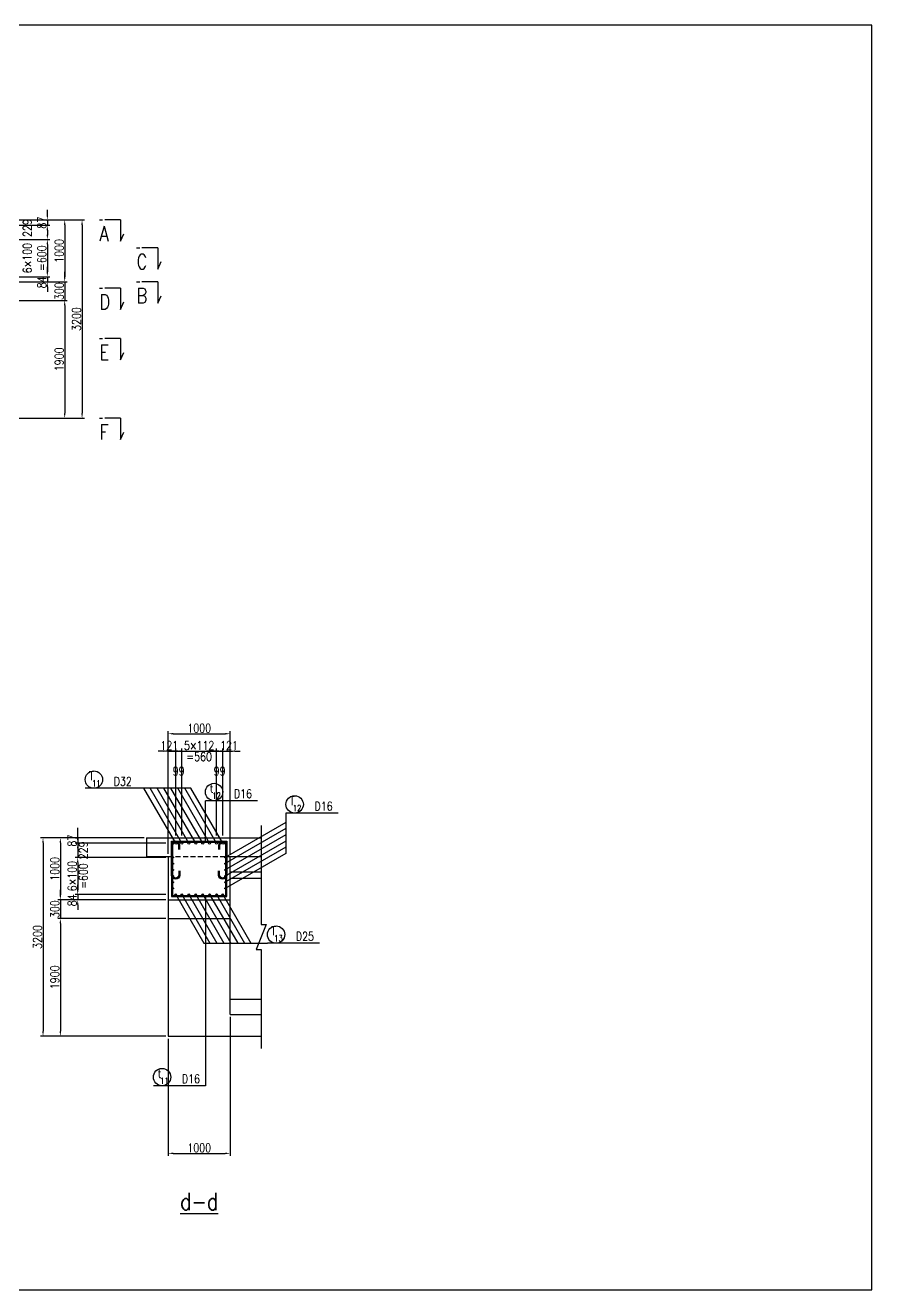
# Model space of a CAD drawing. Header units: millimetres. Extents: x -41433 to 131500, y -94900 to 39745.
# Drawn here: x 17844 to 31500, y -39900 to -19500 of the extents above; entities that cross this region are included whole.
import ezdxf
from ezdxf.enums import TextEntityAlignment as Align

# ---------------------------------------------------------------- set-up
doc = ezdxf.new("R2010")
doc.units = ezdxf.units.MM
doc.header["$LTSCALE"] = 160
doc.header["$MEASUREMENT"] = 0
doc.linetypes.add('DASHED', pattern=[0.75, 0.5, -0.25])
doc.layers.get('0').update_dxf_attribs({"linetype": 'CONTINUOUS'})
doc.layers.get('DEFPOINTS').update_dxf_attribs({"color": 53, "linetype": 'CONTINUOUS'})
for name, color, linetype in [('DIM', 6, 'CONTINUOUS'), ('DIM-L', 6, 'CONTINUOUS'), ('GAIKEI-KEIKAKU', 4, 'CONTINUOUS'), ('TEKKIN-C', 3, 'CONTINUOUS'), ('TEKKIN-S', 3, 'CONTINUOUS'), ('TEXT', 4, 'CONTINUOUS'), ('TITLE', 3, 'CONTINUOUS')]:
    doc.layers.add(name, color=color, linetype=linetype)
doc.styles.add('DIM-TEXT', font='ROMANS', dxfattribs={"width": 0.8, "bigfont": 'EXTFONT'})
doc.styles.add('romans', font='romans.shx', dxfattribs={"bigfont": 'extfont.shx'})
doc.dimstyles.new('DIM40', dxfattribs={"dimscale": 40, "dimtxt": 3.5, "dimasz": 2, "dimexe": 1, "dimexo": 1, "dimgap": 0.5, "dimtad": 1, "dimdec": 0, "dimzin": 9, "dimdsep": 46, "dimtxsty": 'DIM-TEXT', "dimcen": 0, "dimclrt": 4, "dimaunit": 1, "dimadec": 4, "dimazin": 0, "dimtfac": 1, "dimtdec": 0, "dimtix": 1, "dimtmove": 2, "dimatfit": 0, "dimfxl": 1, "dimlwd": -1, "dimlwe": -1, "dimarcsym": 0})

# ---------------------------------------------------------------- blocks, each defined once
blk = doc.blocks.new('*D799')
at = {"layer": 'DEFPOINTS', "color": 0, "transparency": 16777216}
for p in [(16100, -22640), (14150, -25840), (18760, -25840)]:
    blk.add_point(p, dxfattribs=at)
at = {"layer": 'DIM', "color": 0, "transparency": 16777216}
for p, q in [((16140, -22640), (18800, -22640)), ((18760, -22720), (18760, -25760)), ((14190, -25840), (18800, -25840))]:
    blk.add_line(p, q, dxfattribs=at)
for points in [[(18747, -22720), (18773, -22720), (18760, -22640)], [(18747, -25760), (18773, -25760), (18760, -25840)]]:
    blk.add_solid(points, dxfattribs=at)
at = {"layer": 'DIM', "color": 4, "transparency": 16777216, "insert": (18670, -24240), "char_height": 140, "attachment_point": 5, "rotation": 90, "style": 'DIM-TEXT'}
blk.add_mtext('3200', dxfattribs=at)
blk = doc.blocks.new('*D800')
at = {"layer": 'DEFPOINTS', "color": 0, "transparency": 16777216}
for p in [(14150, -23940), (14150, -25840), (18480, -25840)]:
    blk.add_point(p, dxfattribs=at)
at = {"layer": 'DIM', "color": 0, "transparency": 16777216}
for p, q in [((14190, -23940), (18520, -23940)), ((18480, -24020), (18480, -25760)), ((14190, -25840), (18520, -25840))]:
    blk.add_line(p, q, dxfattribs=at)
for points in [[(18467, -24020), (18493, -24020), (18480, -23940)], [(18467, -25760), (18493, -25760), (18480, -25840)]]:
    blk.add_solid(points, dxfattribs=at)
at = {"layer": 'DIM', "color": 4, "transparency": 16777216, "insert": (18390, -24890), "char_height": 140, "attachment_point": 5, "rotation": 90, "style": 'DIM-TEXT'}
blk.add_mtext('1900', dxfattribs=at)
blk = doc.blocks.new('*D801')
at = {"layer": 'DEFPOINTS', "color": 0, "transparency": 16777216}
for p in [(16100, -22640), (16100, -23640), (18480, -23640)]:
    blk.add_point(p, dxfattribs=at)
at = {"layer": 'DIM', "color": 0, "transparency": 16777216}
for p, q in [((16140, -22640), (18520, -22640)), ((18480, -22720), (18480, -23560)), ((16140, -23640), (18520, -23640))]:
    blk.add_line(p, q, dxfattribs=at)
for points in [[(18467, -22720), (18493, -22720), (18480, -22640)], [(18467, -23560), (18493, -23560), (18480, -23640)]]:
    blk.add_solid(points, dxfattribs=at)
at = {"layer": 'DIM', "color": 4, "transparency": 16777216, "insert": (18390, -23140), "char_height": 140, "attachment_point": 5, "rotation": 90, "style": 'DIM-TEXT'}
blk.add_mtext('1000', dxfattribs=at)
blk = doc.blocks.new('*D802')
at = {"layer": 'DEFPOINTS', "color": 0, "transparency": 16777216}
for p in [(16100, -23640), (14150, -23940), (18480, -23940)]:
    blk.add_point(p, dxfattribs=at)
at = {"layer": 'DIM', "color": 0, "transparency": 16777216}
for p, q in [((16140, -23640), (18520, -23640)), ((18480, -23560), (18480, -23480)), ((18480, -23640), (18480, -23940)), ((14190, -23940), (18520, -23940)), ((18480, -24020), (18480, -24100))]:
    blk.add_line(p, q, dxfattribs=at)
for points in [[(18467, -23560), (18493, -23560), (18480, -23640)], [(18467, -24020), (18493, -24020), (18480, -23940)]]:
    blk.add_solid(points, dxfattribs=at)
at = {"layer": 'DIM', "color": 4, "transparency": 16777216, "insert": (18390, -23790), "char_height": 140, "attachment_point": 5, "rotation": 90, "style": 'DIM-TEXT'}
blk.add_mtext('300', dxfattribs=at)
blk = doc.blocks.new('*D811')
at = {"layer": 'DEFPOINTS', "color": 0, "transparency": 16777216}
for p in [(16100, -22640), (16100, -22727), (18200, -22727)]:
    blk.add_point(p, dxfattribs=at)
at = {"layer": 'DIM', "color": 0, "transparency": 16777216}
for p, q in [((16140, -22640), (18240, -22640)), ((18200, -22560), (18200, -22480)), ((18200, -22640), (18200, -22727)), ((16140, -22727), (18240, -22727)), ((18200, -22807), (18200, -22887))]:
    blk.add_line(p, q, dxfattribs=at)
for points in [[(18187, -22560), (18213, -22560), (18200, -22640)], [(18187, -22807), (18213, -22807), (18200, -22727)]]:
    blk.add_solid(points, dxfattribs=at)
at = {"layer": 'DIM', "color": 4, "transparency": 16777216, "insert": (18110, -22684), "char_height": 140, "attachment_point": 5, "rotation": 90, "style": 'DIM-TEXT'}
blk.add_mtext('87', dxfattribs=at)
blk = doc.blocks.new('*D812')
at = {"layer": 'DEFPOINTS', "color": 0, "transparency": 16777216}
for p in [(16100, -22956), (16100, -23556), (18200, -23556)]:
    blk.add_point(p, dxfattribs=at)
at = {"layer": 'DIM', "color": 0, "transparency": 16777216}
for p, q in [((16140, -22956), (18240, -22956)), ((18200, -23036), (18200, -23476)), ((16140, -23556), (18240, -23556))]:
    blk.add_line(p, q, dxfattribs=at)
for points in [[(18187, -23036), (18213, -23036), (18200, -22956)], [(18187, -23476), (18213, -23476), (18200, -23556)]]:
    blk.add_solid(points, dxfattribs=at)
at = {"layer": 'DIM', "color": 4, "transparency": 16777216, "insert": (17993, -23256), "char_height": 140, "attachment_point": 5, "rotation": 90, "style": 'DIM-TEXT'}
blk.add_mtext('6×100\\P=600', dxfattribs=at)
blk = doc.blocks.new('*D813')
at = {"layer": 'DEFPOINTS', "color": 0, "transparency": 16777216}
for p in [(16100, -23556), (16100, -23640), (18200, -23640)]:
    blk.add_point(p, dxfattribs=at)
at = {"layer": 'DIM', "color": 0, "transparency": 16777216}
for p, q in [((18200, -23476), (18200, -23396)), ((16140, -23556), (18240, -23556)), ((16140, -23640), (18240, -23640)), ((18200, -23556), (18200, -23640)), ((18200, -23720), (18200, -23800))]:
    blk.add_line(p, q, dxfattribs=at)
for points in [[(18187, -23476), (18213, -23476), (18200, -23556)], [(18187, -23720), (18213, -23720), (18200, -23640)]]:
    blk.add_solid(points, dxfattribs=at)
at = {"layer": 'DIM', "color": 4, "transparency": 16777216, "insert": (18110, -23648), "char_height": 140, "attachment_point": 5, "rotation": 90, "style": 'DIM-TEXT'}
blk.add_mtext('84', dxfattribs=at)
blk = doc.blocks.new('*D824')
at = {"layer": 'DEFPOINTS', "color": 0, "transparency": 16777216}
for p in [(16100, -22727), (16100, -22956), (18200, -22956)]:
    blk.add_point(p, dxfattribs=at)
at = {"layer": 'DIM', "color": 0, "transparency": 16777216}
for p, q in [((16140, -22727), (18240, -22727)), ((18200, -22807), (18200, -22876)), ((16140, -22956), (18240, -22956))]:
    blk.add_line(p, q, dxfattribs=at)
for points in [[(18187, -22807), (18213, -22807), (18200, -22727)], [(18187, -22876), (18213, -22876), (18200, -22956)]]:
    blk.add_solid(points, dxfattribs=at)
at = {"layer": 'DIM', "color": 4, "transparency": 16777216, "insert": (17993, -22771), "char_height": 140, "attachment_point": 5, "rotation": 90, "style": 'DIM-TEXT'}
blk.add_mtext('229\\P ', dxfattribs=at)
blk = doc.blocks.new('*D825')
at = {"layer": 'DEFPOINTS', "color": 0, "transparency": 16777216}
for p in [(19800, -32610), (18130, -35810), (20150, -35810)]:
    blk.add_point(p, dxfattribs=at)
at = {"layer": 'DIM', "color": 0, "transparency": 16777216}
for p, q in [((19760, -32610), (18090, -32610)), ((18130, -32690), (18130, -35730)), ((20110, -35810), (18090, -35810))]:
    blk.add_line(p, q, dxfattribs=at)
for points in [[(18117, -32690), (18143, -32690), (18130, -32610)], [(18117, -35730), (18143, -35730), (18130, -35810)]]:
    blk.add_solid(points, dxfattribs=at)
at = {"layer": 'DIM', "color": 4, "transparency": 16777216, "insert": (18040, -34210), "char_height": 140, "attachment_point": 5, "rotation": 90, "style": 'DIM-TEXT'}
blk.add_mtext('3200', dxfattribs=at)
blk = doc.blocks.new('*D826')
at = {"layer": 'DEFPOINTS', "color": 0, "transparency": 16777216}
for p in [(19800, -32610), (18410, -33610), (20150, -33610)]:
    blk.add_point(p, dxfattribs=at)
at = {"layer": 'DIM', "color": 0, "transparency": 16777216}
for p, q in [((19760, -32610), (18370, -32610)), ((18410, -32690), (18410, -33530)), ((20110, -33610), (18370, -33610))]:
    blk.add_line(p, q, dxfattribs=at)
for points in [[(18397, -32690), (18423, -32690), (18410, -32610)], [(18397, -33530), (18423, -33530), (18410, -33610)]]:
    blk.add_solid(points, dxfattribs=at)
at = {"layer": 'DIM', "color": 4, "transparency": 16777216, "insert": (18320, -33110), "char_height": 140, "attachment_point": 5, "rotation": 90, "style": 'DIM-TEXT'}
blk.add_mtext('1000', dxfattribs=at)
blk = doc.blocks.new('*D827')
at = {"layer": 'DEFPOINTS', "color": 0, "transparency": 16777216}
for p in [(20150, -33610), (18410, -33910), (20150, -33910)]:
    blk.add_point(p, dxfattribs=at)
at = {"layer": 'DIM', "color": 0, "transparency": 16777216}
for p, q in [((18410, -33530), (18410, -33450)), ((20110, -33610), (18370, -33610)), ((18410, -33610), (18410, -33910)), ((20110, -33910), (18370, -33910)), ((18410, -33990), (18410, -34070))]:
    blk.add_line(p, q, dxfattribs=at)
for points in [[(18397, -33530), (18423, -33530), (18410, -33610)], [(18397, -33990), (18423, -33990), (18410, -33910)]]:
    blk.add_solid(points, dxfattribs=at)
at = {"layer": 'DIM', "color": 4, "transparency": 16777216, "insert": (18320, -33760), "char_height": 140, "attachment_point": 5, "rotation": 90, "style": 'DIM-TEXT'}
blk.add_mtext('300', dxfattribs=at)
blk = doc.blocks.new('*D828')
at = {"layer": 'DEFPOINTS', "color": 0, "transparency": 16777216}
for p in [(20150, -33910), (18410, -35810), (20150, -35810)]:
    blk.add_point(p, dxfattribs=at)
at = {"layer": 'DIM', "color": 0, "transparency": 16777216}
for p, q in [((20110, -33910), (18370, -33910)), ((18410, -33990), (18410, -35730)), ((20110, -35810), (18370, -35810))]:
    blk.add_line(p, q, dxfattribs=at)
for points in [[(18397, -33990), (18423, -33990), (18410, -33910)], [(18397, -35730), (18423, -35730), (18410, -35810)]]:
    blk.add_solid(points, dxfattribs=at)
at = {"layer": 'DIM', "color": 4, "transparency": 16777216, "insert": (18320, -34860), "char_height": 140, "attachment_point": 5, "rotation": 90, "style": 'DIM-TEXT'}
blk.add_mtext('1900', dxfattribs=at)
blk = doc.blocks.new('*D829')
at = {"layer": 'DEFPOINTS', "color": 0, "transparency": 16777216}
for p in [(19800, -32610), (18690, -32697), (20150, -32697)]:
    blk.add_point(p, dxfattribs=at)
at = {"layer": 'DIM', "color": 0, "transparency": 16777216}
for p, q in [((19760, -32610), (18650, -32610)), ((18690, -32530), (18690, -32450)), ((18690, -32610), (18690, -32697)), ((20110, -32697), (18650, -32697)), ((18690, -32777), (18690, -32857))]:
    blk.add_line(p, q, dxfattribs=at)
for points in [[(18677, -32530), (18703, -32530), (18690, -32610)], [(18677, -32777), (18703, -32777), (18690, -32697)]]:
    blk.add_solid(points, dxfattribs=at)
at = {"layer": 'DIM', "color": 4, "transparency": 16777216, "insert": (18600, -32654), "char_height": 140, "attachment_point": 5, "rotation": 90, "style": 'DIM-TEXT'}
blk.add_mtext('87', dxfattribs=at)
blk = doc.blocks.new('*D830')
at = {"layer": 'DEFPOINTS', "color": 0, "transparency": 16777216}
for p in [(20150, -32926), (18690, -33526), (20150, -33526)]:
    blk.add_point(p, dxfattribs=at)
at = {"layer": 'DIM', "color": 0, "transparency": 16777216}
for p, q in [((20110, -32926), (18650, -32926)), ((18690, -33006), (18690, -33446)), ((20110, -33526), (18650, -33526))]:
    blk.add_line(p, q, dxfattribs=at)
for points in [[(18677, -33006), (18703, -33006), (18690, -32926)], [(18677, -33446), (18703, -33446), (18690, -33526)]]:
    blk.add_solid(points, dxfattribs=at)
at = {"layer": 'DIM', "color": 4, "transparency": 16777216, "char_height": 140, "attachment_point": 5, "rotation": 90, "style": 'DIM-TEXT'}
for s, insert in [('6×100', (18600, -33226)), ('=600', (18780, -33226))]:
    blk.add_mtext(s, dxfattribs=dict(at, insert=insert))
blk = doc.blocks.new('*D831')
at = {"layer": 'DEFPOINTS', "color": 0, "transparency": 16777216}
for p in [(18690, -33610), (20150, -33526), (20150, -33610)]:
    blk.add_point(p, dxfattribs=at)
at = {"layer": 'DIM', "color": 0, "transparency": 16777216}
for p, q in [((18690, -33446), (18690, -33366)), ((20110, -33526), (18650, -33526)), ((20110, -33610), (18650, -33610)), ((18690, -33526), (18690, -33610)), ((18690, -33690), (18690, -33770))]:
    blk.add_line(p, q, dxfattribs=at)
for points in [[(18677, -33446), (18703, -33446), (18690, -33526)], [(18677, -33690), (18703, -33690), (18690, -33610)]]:
    blk.add_solid(points, dxfattribs=at)
at = {"layer": 'DIM', "color": 4, "transparency": 16777216, "insert": (18600, -33618), "char_height": 140, "attachment_point": 5, "rotation": 90, "style": 'DIM-TEXT'}
blk.add_mtext('84', dxfattribs=at)
blk = doc.blocks.new('*D832')
at = {"layer": 'DEFPOINTS', "color": 0, "transparency": 16777216}
for p in [(20150, -32697), (18690, -32926), (20150, -32926)]:
    blk.add_point(p, dxfattribs=at)
at = {"layer": 'DIM', "color": 0, "transparency": 16777216}
for p, q in [((18690, -32617), (18690, -32537)), ((20110, -32697), (18650, -32697)), ((18690, -32697), (18690, -32926)), ((20110, -32926), (18650, -32926)), ((18690, -33006), (18690, -33086))]:
    blk.add_line(p, q, dxfattribs=at)
for points in [[(18677, -32617), (18703, -32617), (18690, -32697)], [(18677, -33006), (18703, -33006), (18690, -32926)]]:
    blk.add_solid(points, dxfattribs=at)
at = {"layer": 'DIM', "color": 4, "transparency": 16777216, "insert": (18780, -32812), "char_height": 140, "attachment_point": 5, "rotation": 90, "style": 'DIM-TEXT'}
blk.add_mtext('229', dxfattribs=at)
blk = doc.blocks.new('*D833')
at = {"layer": 'DEFPOINTS', "color": 0, "transparency": 16777216}
for p in [(21150, -30930), (20150, -32910), (21150, -32910)]:
    blk.add_point(p, dxfattribs=at)
at = {"layer": 'DIM', "color": 0, "transparency": 16777216}
for p, q in [((20150, -32870), (20150, -30890)), ((20230, -30930), (21070, -30930)), ((21150, -32870), (21150, -30890))]:
    blk.add_line(p, q, dxfattribs=at)
for points in [[(20230, -30917), (20230, -30943), (20150, -30930)], [(21070, -30917), (21070, -30943), (21150, -30930)]]:
    blk.add_solid(points, dxfattribs=at)
at = {"layer": 'DIM', "color": 4, "transparency": 16777216, "insert": (20650, -30840), "char_height": 140, "attachment_point": 5, "style": 'DIM-TEXT'}
blk.add_mtext('1000', dxfattribs=at)
blk = doc.blocks.new('*D834')
at = {"layer": 'DEFPOINTS', "color": 0, "transparency": 16777216}
for p in [(20271, -31210), (20271, -32610), (20150, -32910)]:
    blk.add_point(p, dxfattribs=at)
at = {"layer": 'DIM', "color": 0, "transparency": 16777216}
for p, q in [((20070, -31210), (19990, -31210)), ((20150, -32870), (20150, -31170)), ((20150, -31210), (20271, -31210)), ((20271, -32570), (20271, -31170)), ((20351, -31210), (20431, -31210))]:
    blk.add_line(p, q, dxfattribs=at)
for points in [[(20070, -31197), (20070, -31223), (20150, -31210)], [(20351, -31197), (20351, -31223), (20271, -31210)]]:
    blk.add_solid(points, dxfattribs=at)
at = {"layer": 'DIM', "color": 4, "transparency": 16777216, "insert": (20167, -31120), "char_height": 140, "attachment_point": 5, "style": 'DIM-TEXT'}
blk.add_mtext('121', dxfattribs=at)
blk = doc.blocks.new('*D835')
at = {"layer": 'DEFPOINTS', "color": 0, "transparency": 16777216}
for p in [(20370, -31210), (20271, -32610), (20370, -32610)]:
    blk.add_point(p, dxfattribs=at)
at = {"layer": 'DIM', "color": 0, "transparency": 16777216}
for p, q in [((20191, -31210), (20111, -31210)), ((20271, -32570), (20271, -31170)), ((20271, -31210), (20370, -31210)), ((20370, -32570), (20370, -31170)), ((20450, -31210), (20530, -31210))]:
    blk.add_line(p, q, dxfattribs=at)
for points in [[(20191, -31197), (20191, -31223), (20271, -31210)], [(20450, -31197), (20450, -31223), (20370, -31210)]]:
    blk.add_solid(points, dxfattribs=at)
at = {"layer": 'DIM', "color": 4, "transparency": 16777216, "insert": (20320, -31417), "char_height": 140, "attachment_point": 5, "style": 'DIM-TEXT'}
blk.add_mtext('\\P99', dxfattribs=at)
blk = doc.blocks.new('*D836')
at = {"layer": 'DEFPOINTS', "color": 0, "transparency": 16777216}
for p in [(20930, -31210), (20370, -32610), (20930, -32610)]:
    blk.add_point(p, dxfattribs=at)
at = {"layer": 'DIM', "color": 0, "transparency": 16777216}
for p, q in [((20290, -31210), (20210, -31210)), ((20370, -32570), (20370, -31170)), ((20370, -31210), (20930, -31210)), ((20930, -32570), (20930, -31170)), ((21010, -31210), (21090, -31210))]:
    blk.add_line(p, q, dxfattribs=at)
for points in [[(20290, -31197), (20290, -31223), (20370, -31210)], [(21010, -31197), (21010, -31223), (20930, -31210)]]:
    blk.add_solid(points, dxfattribs=at)
at = {"layer": 'DIM', "color": 4, "transparency": 16777216, "char_height": 140, "attachment_point": 5, "style": 'DIM-TEXT'}
for s, insert in [('5×112', (20650, -31120)), ('=560', (20650, -31300))]:
    blk.add_mtext(s, dxfattribs=dict(at, insert=insert))
blk = doc.blocks.new('*D837')
at = {"layer": 'DEFPOINTS', "color": 0, "transparency": 16777216}
for p in [(21029, -31210), (20930, -32610), (21029, -32610)]:
    blk.add_point(p, dxfattribs=at)
at = {"layer": 'DIM', "color": 0, "transparency": 16777216}
for p, q in [((20850, -31210), (20770, -31210)), ((20930, -32570), (20930, -31170)), ((20930, -31210), (21029, -31210)), ((21029, -32570), (21029, -31170)), ((21109, -31210), (21189, -31210))]:
    blk.add_line(p, q, dxfattribs=at)
for points in [[(20850, -31197), (20850, -31223), (20930, -31210)], [(21109, -31197), (21109, -31223), (21029, -31210)]]:
    blk.add_solid(points, dxfattribs=at)
at = {"layer": 'DIM', "color": 4, "transparency": 16777216, "insert": (20979, -31417), "char_height": 140, "attachment_point": 5, "style": 'DIM-TEXT'}
blk.add_mtext('\\P99', dxfattribs=at)
blk = doc.blocks.new('*D838')
at = {"layer": 'DEFPOINTS', "color": 0, "transparency": 16777216}
for p in [(21150, -31210), (21029, -32610), (21150, -32910)]:
    blk.add_point(p, dxfattribs=at)
at = {"layer": 'DIM', "color": 0, "transparency": 16777216}
for p, q in [((20949, -31210), (20869, -31210)), ((21029, -32570), (21029, -31170)), ((21029, -31210), (21150, -31210)), ((21150, -32870), (21150, -31170)), ((21230, -31210), (21310, -31210))]:
    blk.add_line(p, q, dxfattribs=at)
for points in [[(20949, -31197), (20949, -31223), (21029, -31210)], [(21230, -31197), (21230, -31223), (21150, -31210)]]:
    blk.add_solid(points, dxfattribs=at)
at = {"layer": 'DIM', "color": 4, "transparency": 16777216, "insert": (21132, -31120), "char_height": 140, "attachment_point": 5, "style": 'DIM-TEXT'}
blk.add_mtext('121', dxfattribs=at)
blk = doc.blocks.new('*D846')
at = {"layer": 'DEFPOINTS', "color": 0, "transparency": 16777216}
for p in [(21150, -35460), (20150, -35810), (21150, -37700)]:
    blk.add_point(p, dxfattribs=at)
at = {"layer": 'DIM', "color": 0, "transparency": 16777216}
for p, q in [((21150, -35500), (21150, -37740)), ((20150, -35850), (20150, -37740)), ((20230, -37700), (21070, -37700))]:
    blk.add_line(p, q, dxfattribs=at)
for points in [[(20230, -37687), (20230, -37713), (20150, -37700)], [(21070, -37687), (21070, -37713), (21150, -37700)]]:
    blk.add_solid(points, dxfattribs=at)
at = {"layer": 'DIM', "color": 4, "transparency": 16777216, "insert": (20650, -37610), "char_height": 140, "attachment_point": 5, "style": 'DIM-TEXT'}
blk.add_mtext('1000', dxfattribs=at)
blk = doc.blocks.new('ARROW_4')
at = {"color": 0}
blk.add_solid([(0, 0), (-1, 0.2), (-1, -0.2)], dxfattribs=at)

msp = doc.modelspace()

# ---------------------------------------------------------------- linework, layer by layer
at = {"layer": 'DEFPOINTS', "flags": 128}
msp.add_lwpolyline([(31500, -19500), (0, -19500), (0, -39900), (31500, -39900)], close=True, dxfattribs=at)
at = {"layer": 'DEFPOINTS'}
for points in [[(20337, -32799), (20337, -32731, 1), (20205, -32731), (20205, -33554.5), (21095, -33554.5), (21095, -32731, 1), (20963, -32731), (20963, -32799)], [(20337, -33143), (20337, -33211, -1), (20205, -33211), (20205, -32665), (21095, -32665), (21095, -33211, -1), (20963, -33211), (20963, -33143)], [(20321, -32799), (20321, -32731, 1), (20221, -32731), (20221, -33538.5), (21079, -33538.5), (21079, -32731, 1), (20979, -32731), (20979, -32799)], [(20321, -33143), (20321, -33211, -1), (20221, -33211), (20221, -32681), (21079, -32681), (21079, -33211, -1), (20979, -33211), (20979, -33143)]]:
    msp.add_lwpolyline(points, format="xyb", dxfattribs=at)
at = {"layer": 'DIM-L'}
for p, q in [((19650, -31810), (18810, -31810)), ((20516.89, -31810), (19650, -31810)), ((20271, -32697), (19758.89, -31810)), ((20370, -32697), (19857.89, -31810)), ((20482, -32697), (19969.89, -31810)), ((20594, -32697), (20081.89, -31810)), ((20706, -32697), (20193.89, -31810)), ((20818, -32697), (20305.89, -31810)), ((20930, -32697), (20417.89, -31810)), ((21029, -32697), (20516.89, -31810)), ((21590, -32010), (20750, -32010)), ((20750, -32673), (20750, -32010)), ((22050, -32210), (22050, -32860.77)), ((22890, -32210), (22050, -32210)), ((22050, -32360.77), (21071, -32926)), ((22050, -32460.77), (21071, -33026)), ((22050, -32560.77), (21071, -33126)), ((22050, -32660.77), (21071, -33226)), ((22050, -32760.77), (21071, -33326)), ((22050, -32860.77), (21071, -33426)), ((20271, -33526), (20723.64, -34310)), ((20370, -33526), (20822.64, -34310)), ((20482, -33526), (20934.64, -34310)), ((20594, -33526), (21046.64, -34310)), ((20706, -33526), (21158.64, -34310)), ((20750, -33546.5), (20750, -36610)), ((20818, -33526), (21270.64, -34310)), ((20930, -33526), (21382.64, -34310)), ((21029, -33526), (21481.64, -34310)), ((20723.64, -34310), (21750, -34310)), ((22590, -34310), (21750, -34310)), ((20750, -36610), (19910, -36610))]:
    msp.add_line(p, q, dxfattribs=at)
at = {"layer": 'DIM-L', "flags": 128}
msp.add_lwpolyline([(21650, -32410), (21650, -34010), (21730, -34010), (21570, -34410), (21650, -34410), (21650, -36010)], dxfattribs=at)
at = {"layer": 'DIM-L'}
for centre in [(18950, -31670), (20890, -31870), (22190, -32070), (21890, -34170), (20050, -36470)]:
    msp.add_circle(centre, 140, dxfattribs=at)
at = {"layer": 'GAIKEI-KEIKAKU'}
for p, q in [((19800, -32610), (21650, -32610)), ((19800, -32610), (19800, -32910)), ((19800, -32910), (20150, -32910)), ((20150, -32910), (20150, -35810)), ((21150, -35460), (21150, -32910)), ((21150, -32910), (21650, -32910)), ((21150, -33160), (21650, -33160)), ((21150, -33260), (21650, -33260)), ((20150, -33610), (21150, -33610)), ((20150, -33910), (21150, -33910)), ((21150, -35210), (21650, -35210)), ((21150, -35460), (21650, -35460)), ((20150, -35810), (21650, -35810))]:
    msp.add_line(p, q, dxfattribs=at)
at = {"layer": 'GAIKEI-KEIKAKU', "linetype": 'DASHED'}
msp.add_line((20150, -32910), (21150, -32910), dxfattribs=at)
at = {"layer": 'TEKKIN-C'}
for centre, radius in [((20271, -32697), 16), ((20370, -32697), 16), ((20482, -32697), 16), ((20594, -32697), 16), ((20706, -32697), 16), ((20818, -32697), 16), ((20930, -32697), 16), ((21029, -32697), 16), ((20229, -32926), 8), ((20229, -33026), 8), ((21071, -32926), 8), ((21071, -33026), 8), ((20229, -33126), 8), ((20229, -33226), 8), ((21071, -33126), 8), ((21071, -33226), 8), ((20229, -33326), 8), ((20229, -33426), 8), ((21071, -33326), 8), ((21071, -33426), 8), ((20271, -33526), 12.5), ((20370, -33526), 12.5), ((20482, -33526), 12.5), ((20594, -33526), 12.5), ((20706, -33526), 12.5), ((20818, -33526), 12.5), ((20930, -33526), 12.5), ((21029, -33526), 12.5)]:
    msp.add_circle(centre, radius, dxfattribs=at)
at = {"layer": 'TEKKIN-S'}
for points in [[(20329, -32799), (20329, -32731, 1), (20213, -32731), (20213, -33546.5), (21087, -33546.5), (21087, -32731, 1), (20971, -32731), (20971, -32799)], [(20329, -33143), (20329, -33211, -1), (20213, -33211), (20213, -32673), (21087, -32673), (21087, -33211, -1), (20971, -33211), (20971, -33143)]]:
    msp.add_lwpolyline(points, format="xyb", dxfattribs=at)
at = {"layer": 'TITLE', "ltscale": 50}
for p, q in [((19040, -22640), (19091.43, -22640)), ((19382.86, -22640), (19125.71, -22640)), ((19382.86, -22640), (19382.86, -22982.86)), ((19382.86, -22982.86), (19434.29, -22862.86)), ((19640, -23090), (19691.43, -23090)), ((19982.86, -23090), (19725.71, -23090)), ((19982.86, -23090), (19982.86, -23432.86)), ((19982.86, -23432.86), (20034.29, -23312.86)), ((19640, -23640), (19691.43, -23640)), ((19982.86, -23640), (19725.71, -23640)), ((19982.86, -23640), (19982.86, -23982.86)), ((19040, -23740), (19091.43, -23740)), ((19382.86, -23740), (19125.71, -23740)), ((19382.86, -23740), (19382.86, -24082.86)), ((19982.86, -23982.86), (20034.29, -23862.86)), ((19382.86, -24082.86), (19434.29, -23962.86)), ((19040, -24555), (19091.43, -24555)), ((19382.86, -24555), (19125.71, -24555)), ((19382.86, -24555), (19382.86, -24897.86)), ((19382.86, -24897.86), (19434.29, -24777.86)), ((19040, -25840), (19091.43, -25840)), ((19382.86, -25840), (19125.71, -25840)), ((19382.86, -25840), (19382.86, -26182.86)), ((19382.86, -26182.86), (19434.29, -26062.86))]:
    msp.add_line(p, q, dxfattribs=at)

# ---------------------------------------------------------------- block references
at = {"layer": 'DIM-L', "xscale": 76, "yscale": 76, "zscale": 76}
for p, rotation in [((20750, -32673), 270), ((20750, -33546.5), 89.99999999999999)]:
    msp.add_blockref('ARROW_4', p, dxfattribs=dict(at, rotation=rotation))

# ---------------------------------------------------------------- texts
at = {"layer": 'TEXT', "style": 'romans', "width": 0.8}
for s, height, p in [('T', 140, (18910, -31610)), ('11', 100, (18990, -31730)), ('t', 140, (20850, -31810)), ('12', 100, (20930, -31930)), ('T', 140, (22150, -32010)), ('12', 100, (22230, -32130)), ('T', 140, (21850, -34110)), ('13', 100, (21930, -34230)), ('t', 140, (20010, -36410)), ('11', 100, (20090, -36530))]:
    msp.add_text(s, height=height, rotation=0.000107, dxfattribs=at).set_placement(p, align=Align.MIDDLE)
for s, p in [('D32', (19270, -31810)), ('D16', (21210, -32010)), ('D16', (22510, -32210)), ('D25', (22210, -34310)), ('D16', (20370, -36610))]:
    msp.add_text(s, height=140, rotation=0.000107, dxfattribs=at).set_placement(p, align=Align.BOTTOM_LEFT)
at = {"layer": 'TITLE', "ltscale": 50, "style": 'romans', "width": 0.8}
for s, p in [('A', (19040, -22982.86)), ('C', (19640, -23432.86)), ('D', (19040, -24082.86)), ('B', (19640, -23982.86)), ('E', (19040, -24897.86)), ('F', (19040, -26182.86))]:
    msp.add_text(s, height=240, dxfattribs=at).set_placement(p)
at = {"layer": 'TITLE', "style": 'romans', "width": 0.8}
msp.add_text('%%Ud-d', height=280, dxfattribs=at).set_placement((20650, -38700), align=Align.BOTTOM_CENTER)

# ---------------------------------------------------------------- dimensions: what is measured, and where the dimension line sits
at = {"layer": 'DIM'}
for base, p1, p2, picture, middle in [((18760, -25840), (16100, -22640), (14150, -25840), '*D799', (18670, -24240)), ((18200, -22727), (16100, -22640), (16100, -22727), '*D811', (18110, -22683.5)), ((18480, -23640), (16100, -22640), (16100, -23640), '*D801', (18390, -23140)), ((18480, -23940), (16100, -23640), (14150, -23940), '*D802', (18390, -23790)), ((18480, -25840), (14150, -23940), (14150, -25840), '*D800', (18390, -24890)), ((18130, -35810), (19800, -32610), (20150, -35810), '*D825', (18040, -34210)), ((18410, -33610), (19800, -32610), (20150, -33610), '*D826', (18320, -33110)), ((18690, -32697), (19800, -32610), (20150, -32697), '*D829', (18600, -32653.5)), ((18410, -33910), (20150, -33610), (20150, -33910), '*D827', (18320, -33760)), ((18410, -35810), (20150, -33910), (20150, -35810), '*D828', (18320, -34860))]:
    dim = msp.add_linear_dim(base=base, p1=p1, p2=p2, angle=90, dimstyle='DIM40', dxfattribs=at)
    dim.commit()
    dim.dimension.update_dxf_attribs({"geometry": picture, "text_midpoint": middle})
dim = msp.add_linear_dim(base=(18200, -22955.76), p1=(16100, -22727), p2=(16100, -22955.76), angle=90, text='<>\\P ', dimstyle='DIM40', dxfattribs=at)
dim.commit()
dim.dimension.update_dxf_attribs({"geometry": '*D824', "text_midpoint": (17993.33, -22771.38), "dimtype": 160})
for base, p1, p2, text, picture, middle in [((18200, -23555.76), (16100, -22955.76), (16100, -23555.76), '6×100\\P=<>', '*D812', (17993.33, -23255.76)), ((18690, -32926), (20150, -32697), (20150, -32926), '\\X<>', '*D832', (18690, -32811.5)), ((18690, -33526), (20150, -32926), (20150, -33526), '6×100\\X=<>', '*D830', (18690, -33226))]:
    dim = msp.add_linear_dim(base=base, p1=p1, p2=p2, angle=90, text=text, dimstyle='DIM40', dxfattribs=at)
    dim.commit()
    dim.dimension.update_dxf_attribs({"geometry": picture, "text_midpoint": middle})
for base, p1, p2, picture, middle in [((18200, -23640), (16100, -23555.76), (16100, -23640), '*D813', (18110, -23647.88)), ((18690, -33610), (20150, -33526), (20150, -33610), '*D831', (18600, -33618))]:
    dim = msp.add_linear_dim(base=base, p1=p1, p2=p2, angle=90, dimstyle='DIM40', dxfattribs=at)
    dim.commit()
    dim.dimension.update_dxf_attribs({"geometry": picture, "text_midpoint": middle, "dimtype": 160})
for base, p1, p2, picture, middle in [((21150, -30930), (20150, -32910), (21150, -32910), '*D833', (20650, -30840)), ((21150, -37700), (20150, -35810), (21150, -35460), '*D846', (20650, -37610))]:
    dim = msp.add_linear_dim(base=base, p1=p1, p2=p2, dimstyle='DIM40', dxfattribs=at)
    dim.commit()
    dim.dimension.update_dxf_attribs({"geometry": picture, "text_midpoint": middle})
for base, p1, p2, picture, middle in [((20271, -31210), (20150, -32910), (20271, -32610), '*D834', (20167.5, -31120)), ((21150, -31210), (21029, -32610), (21150, -32910), '*D838', (21132.5, -31120))]:
    dim = msp.add_linear_dim(base=base, p1=p1, p2=p2, dimstyle='DIM40', dxfattribs=at)
    dim.commit()
    dim.dimension.update_dxf_attribs({"geometry": picture, "text_midpoint": middle, "dimtype": 160})
for base, p1, p2, text, picture, middle in [((20370, -31210), (20271, -32610), (20370, -32610), '\\X\\P<>', '*D835', (20320.5, -31210)), ((20930, -31210), (20370, -32610), (20930, -32610), '5×112\\X=<>', '*D836', (20650, -31210)), ((21029, -31210), (20930, -32610), (21029, -32610), '\\X\\P<>', '*D837', (20979.5, -31210))]:
    dim = msp.add_linear_dim(base=base, p1=p1, p2=p2, text=text, dimstyle='DIM40', dxfattribs=at)
    dim.commit()
    dim.dimension.update_dxf_attribs({"geometry": picture, "text_midpoint": middle})

doc.saveas('drawing.dxf')
